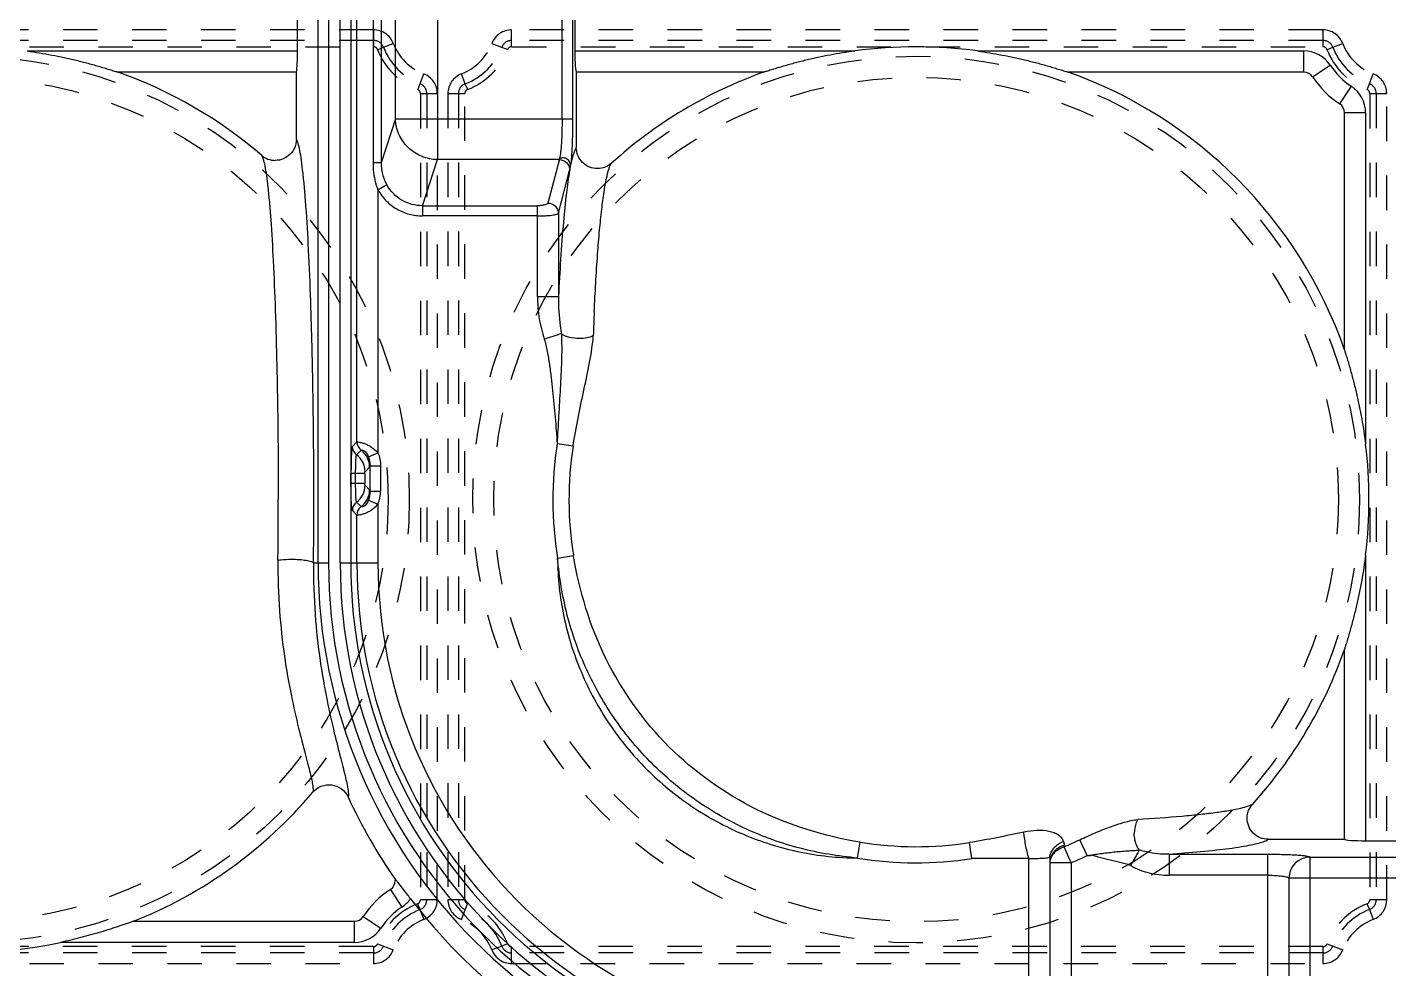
# Model space of a CAD drawing. Header units: millimetres. Extents: x -840 to 1682, y -9216 to -2117.
# Drawn here: x 15.1 to 79.6, y -2555.6 to -2511 of the extents above; entities that cross this region are included whole.
import ezdxf

# ---------------------------------------------------------------- set-up
doc = ezdxf.new("R2010")
doc.units = ezdxf.units.MM
doc.header["$LTSCALE"] = 16.335
doc.linetypes.add('HIDDEN', pattern=[0.2, 0.1, -0.1])
doc.layers.get('0').update_dxf_attribs({"linetype": 'CONTINUOUS'})
doc.layers.add('DEFAULT_2', color=8, linetype='HIDDEN')

msp = doc.modelspace()

# ---------------------------------------------------------------- linework, layer by layer
at = {"color": 7, "linetype": 'Continuous'}
for p, q in [((28.861, -2536.331), (28.861, -2485.331)), ((29.36, -2485.331), (29.36, -2536.331)), ((29.911, -2536.331), (29.911, -2485.331)), ((30.41, -2485.331), (30.41, -2536.331)), ((30.703, -2530.597), (30.703, -2491.065)), ((31.466, -2504.287), (31.466, -2517.376)), ((31.847, -2504.287), (31.847, -2517.376)), ((34.518, -2504.434), (34.518, -2517.229)), ((32.526, -2515.297), (32.526, -2506.366)), ((40.419, -2515.297), (40.419, -2506.366)), ((40.918, -2506.366), (40.918, -2515.297)), ((27.89, -2512.081), (27.89, -2509.581)), ((41.025, -2509.581), (41.025, -2512.081)), ((15.091, -2512.081), (27.89, -2512.081)), ((41.025, -2512.081), (54.281, -2512.081)), ((60.091, -2512.081), (75.548, -2512.081)), ((75.548, -2513.081), (75.548, -2512.081)), ((75.966, -2513.306), (76.801, -2512.756)), ((27.837, -2513.081), (19.393, -2513.081)), ((27.837, -2516.266), (27.837, -2513.081)), ((41.095, -2513.081), (41.095, -2516.655)), ((49.979, -2513.081), (41.095, -2513.081)), ((75.548, -2513.081), (64.393, -2513.081)), ((77.249, -2514.59), (77.799, -2513.754)), ((32.526, -2515.297), (31.847, -2517.376)), ((32.526, -2515.297), (40.918, -2515.297)), ((77.474, -2526.233), (77.474, -2515.007)), ((78.474, -2515.007), (77.474, -2515.007)), ((78.474, -2515.007), (78.474, -2530.72)), ((33.806, -2519.412), (34.518, -2517.229)), ((40.289, -2517.229), (34.518, -2517.229)), ((40.28, -2517.265), (39.752, -2519.287)), ((31.847, -2517.376), (31.466, -2517.376)), ((40.251, -2519.77), (40.778, -2517.748)), ((32.124, -2518.426), (31.701, -2518.672)), ((31.701, -2518.672), (31.701, -2531.117)), ((33.806, -2519.412), (33.806, -2519.894)), ((33.806, -2519.412), (39.253, -2519.412)), ((39.253, -2523.714), (39.253, -2519.412)), ((40.251, -2519.77), (40.251, -2523.714)), ((39.253, -2519.894), (33.806, -2519.894)), ((39.253, -2523.714), (40.251, -2523.714)), ((30.703, -2530.597), (30.487, -2530.813)), ((40.941, -2530.803), (40.186, -2530.686)), ((30.687, -2531.213), (30.902, -2530.997)), ((31.246, -2531.308), (31.701, -2531.117)), ((30.423, -2532.568), (30.423, -2532.095)), ((31.084, -2532.095), (30.423, -2532.095)), ((30.643, -2532.568), (30.643, -2532.095)), ((31.084, -2532.095), (31.084, -2532.568)), ((31.088, -2532.011), (31.303, -2531.796)), ((31.327, -2532.926), (31.327, -2531.736)), ((31.327, -2531.736), (31.827, -2531.736)), ((31.827, -2531.736), (31.827, -2532.926)), ((31.084, -2532.568), (30.423, -2532.568)), ((31.303, -2532.867), (31.088, -2532.652)), ((31.247, -2533.355), (31.701, -2533.546)), ((31.327, -2532.926), (31.827, -2532.926)), ((30.487, -2533.849), (30.703, -2534.065)), ((30.902, -2533.665), (30.687, -2533.45)), ((30.703, -2536.331), (30.703, -2534.065)), ((31.701, -2533.546), (31.701, -2536.331)), ((40.206, -2536.101), (40.96, -2535.978)), ((78.474, -2535.942), (78.474, -2549.492)), ((28.65, -2536.331), (29.36, -2536.331)), ((29.911, -2536.331), (31.701, -2536.331)), ((77.474, -2549.422), (77.474, -2540.43)), ((65.294, -2550.191), (64.933, -2549.442)), ((73.863, -2549.422), (77.474, -2549.422)), ((78.474, -2549.492), (80.974, -2549.492)), ((54.416, -2550.312), (54.539, -2549.557)), ((59.832, -2550.331), (59.714, -2549.576)), ((64.204, -2549.773), (64.199, -2549.702)), ((64.531, -2550.537), (64.204, -2549.773)), ((69.164, -2550.126), (69.164, -2551.124)), ((69.164, -2550.126), (73.841, -2550.126)), ((73.841, -2559.668), (73.841, -2550.126)), ((62.528, -2550.331), (59.832, -2550.331)), ((62.528, -2560.015), (62.528, -2550.331)), ((63.527, -2550.463), (63.527, -2559.67)), ((63.527, -2550.463), (63.532, -2550.537)), ((64.531, -2550.537), (63.532, -2550.537)), ((64.531, -2550.537), (64.531, -2559.668)), ((75.838, -2550.259), (75.844, -2550.266)), ((75.844, -2560.015), (75.844, -2550.266)), ((75.844, -2550.266), (92.569, -2550.266)), ((32.512, -2551.305), (32.512, -2551.379)), ((73.841, -2551.124), (69.164, -2551.124)), ((74.84, -2551.257), (74.845, -2551.264)), ((74.84, -2551.257), (74.84, -2559.668)), ((92.569, -2551.264), (74.845, -2551.264)), ((32.287, -2551.796), (32.837, -2552.632)), ((20.127, -2553.305), (30.586, -2553.305)), ((30.586, -2554.305), (30.586, -2553.305)), ((31.004, -2553.08), (31.839, -2553.63)), ((30.586, -2554.305), (16.671, -2554.305))]:
    msp.add_line(p, q, dxfattribs=at)
for centre, radius, start, end in [((57.186, -2533.331), 21.448, 82.21628, 97.78372), ((75.548, -2513.581), 1.5, 33.36701, 90), ((79.724, -2510.831), 3.5, 213.36701, 236.63299), ((12.186, -2533.331), 21.494, 49.35698, 70.40988), ((57.186, -2533.331), 21.494, 109.59012, 132.13302), ((57.186, -2533.331), 21.494, 19.28489, 70.40988), ((75.548, -2513.581), 0.5, 33.36701, 90), ((79.724, -2510.831), 4.5, 213.36701, 236.63299), ((76.974, -2515.007), 1.5, 0, 56.63299), ((76.974, -2515.007), 0.5, 0, 56.63299), ((26.839, -2516.262), 1.002, 229.28714, 269.79701), ((55.838, -2521.165), 15.443, 167.05769, 167.21587), ((49.095, -2523.884), 8.846, 178.89651, 181.23393), ((50.202, -2523.854), 9.953, 181.27431, 189.34665), ((186.614, -2531.158), 144.827, 177.33404, 177.78732), ((118.625, -2765.24), 252.214, 108.07299, 108.26492), ((30.987, -2530.812), 0.501, 180.17586, 233.17069), ((31.204, -2530.597), 0.501, 180.06274, 233.01736), ((57.186, -2533.331), 17.205, 171.15388, 189.26433), ((57.186, -2533.331), 16.44, 171.15388, 189.26432), ((57.186, -2533.331), 21.448, 353.00793, 6.99207), ((30.087, -2532.014), 1.002, 0.1765, 53.16248), ((30.302, -2531.799), 1.002, 0.18208, 53.15777), ((-293.581, -2533.34), 322.245, 359.46805, 0.10231), ((30.087, -2532.648), 1.002, 306.84208, 359.81778), ((-282.364, -2533.335), 309.342, 359.46969, 0.00065), ((30.302, -2532.864), 1.002, 306.84239, 359.81813), ((31.202, -2534.065), 0.5, 126.87029, 180.04949), ((54.686, -2535.831), 81.156, 180, 270), ((54.686, -2535.831), 80.657, 180, 270), ((54.686, -2535.831), 80.158, 180, 270), ((54.686, -2535.831), 79.659, 180, 270), ((54.686, -2535.831), 79.603, 180, 270), ((54.686, -2535.831), 79.104, 180, 270), ((54.686, -2535.831), 71.5, 180, 270), ((54.686, -2535.831), 70, 180, 270), ((54.686, -2535.831), 66, 180, 270), ((54.186, -2536.331), 25.325, 180, 270), ((54.186, -2536.331), 24.826, 180, 270), ((54.387, -2536.331), 24.476, 180, 269.51799), ((54.387, -2536.331), 23.976, 180, 269.51577), ((54.387, -2536.331), 23.684, 180, 269.51577), ((54.387, -2536.331), 22.685, 180, 269.51278), ((57.186, -2533.331), 21.494, 317.86698, 340.71511), ((12.186, -2533.331), 21.494, 291.68315, 319.83734), ((54.186, -2536.331), 26.349, 204.88058, 214.65615), ((57.186, -2533.331), 17.877, 293.11646, 295.68206), ((57.186, -2533.331), 16.44, 260.73533, 278.84612), ((57.186, -2533.331), 18.708, 293.11646, 295.68206), ((63.767, -2474.363), 75.955, 274.07483, 274.63399), ((57.186, -2533.331), 17.205, 260.73566, 278.84611), ((75.847, -2551.269), 1.002, 90.21471, 179.7199), ((32.012, -2551.379), 0.5, 303.36701, 0), ((34.762, -2555.555), 4.5, 123.36701, 146.63299), ((34.762, -2555.555), 3.5, 123.36701, 146.63299), ((32.012, -2551.379), 1.5, 303.36701, 325.20339), ((54.186, -2536.331), 26.296, 217.2132, 232.14975), ((30.586, -2552.805), 0.5, 270, 326.63299), ((30.586, -2552.805), 1.5, 270, 326.63299), ((12.186, -2533.331), 21.448, 257.92769, 282.07231)]:
    msp.add_arc(centre, radius, start, end, dxfattribs=at)
for centre, major_axis, ratio, start_param, end_param in [((27.837, -2512.081), (0, 1), 0.052408, -3.141593, -1.570796), ((41.095, -2512.081), (0, 1), 0.069927, -4.712389, -3.141593), ((78.474, -2549.422), (1, 0), 0.069927, 3.141593, 4.712389)]:
    msp.add_ellipse(centre, major_axis=major_axis, ratio=ratio, start_param=start_param, end_param=end_param, dxfattribs=at)
for points, knots in [([(15.091, -2512.081), (15.481, -2512.135), (16.064, -2512.23), (16.835, -2512.388), (17.408, -2512.52), (17.88, -2512.64), (18.253, -2512.742), (18.526, -2512.821), (18.791, -2512.899), (19.003, -2512.964), (19.162, -2513.013), (19.263, -2513.044), (19.334, -2513.067), (19.375, -2513.077), (19.388, -2513.081), (19.393, -2513.081)], [0, 0, 0, 0, 0.267252, 0.40073, 0.533832, 0.666016, 0.731402, 0.795907, 0.858868, 0.918789, 0.946517, 0.971347, 0.990766, 0.997019, 1, 1, 1, 1]), ([(54.281, -2512.081), (53.891, -2512.135), (53.308, -2512.23), (52.536, -2512.388), (51.964, -2512.52), (51.491, -2512.64), (51.119, -2512.742), (50.845, -2512.821), (50.581, -2512.899), (50.368, -2512.964), (50.21, -2513.013), (50.108, -2513.044), (50.037, -2513.067), (49.997, -2513.077), (49.983, -2513.081), (49.979, -2513.081)], [0, 0, 0, 0, 0.267252, 0.40073, 0.533832, 0.666016, 0.731402, 0.795907, 0.858868, 0.918789, 0.946517, 0.971347, 0.990766, 0.997019, 1, 1, 1, 1]), ([(60.091, -2512.081), (60.481, -2512.135), (61.064, -2512.23), (61.835, -2512.388), (62.408, -2512.52), (62.88, -2512.64), (63.253, -2512.742), (63.526, -2512.821), (63.791, -2512.899), (64.003, -2512.964), (64.162, -2513.013), (64.263, -2513.044), (64.334, -2513.067), (64.375, -2513.077), (64.388, -2513.081), (64.393, -2513.081)], [0, 0, 0, 0, 0.267252, 0.40073, 0.533832, 0.666016, 0.731402, 0.795907, 0.858868, 0.918789, 0.946517, 0.971347, 0.990766, 0.997019, 1, 1, 1, 1]), ([(34.518, -2517.229), (34.262, -2517.223), (33.748, -2517.114), (33.094, -2516.685), (32.646, -2516.051), (32.532, -2515.546), (32.526, -2515.297)], [0, 0, 0, 0, 0.252751, 0.504924, 0.754238, 1, 1, 1, 1]), ([(40.419, -2515.297), (40.419, -2515.496), (40.414, -2515.878), (40.393, -2516.406), (40.359, -2516.831), (40.328, -2517.076), (40.305, -2517.172)], [0, 0, 0, 0, 0.3187, 0.608147, 0.842128, 1, 1, 1, 1]), ([(40.918, -2515.297), (40.918, -2515.723), (40.908, -2516.325), (40.869, -2517.057), (40.843, -2517.363), (40.826, -2517.495)], [0, 0, 0, 0, 0.581184, 0.819571, 1, 1, 1, 1]), ([(27.837, -2516.266), (27.837, -2516.396), (27.785, -2516.659), (27.563, -2516.992), (27.229, -2517.214), (26.966, -2517.265), (26.836, -2517.264)], [0, 0, 0, 0, 0.250021, 0.500041, 0.750019, 1, 1, 1, 1]), ([(28.664, -2532.764), (28.662, -2531.732), (28.649, -2529.708), (28.601, -2526.766), (28.526, -2524.042), (28.428, -2521.627), (28.325, -2519.845), (28.23, -2518.634), (28.159, -2517.904), (28.086, -2517.301), (28.011, -2516.832), (27.943, -2516.526), (27.884, -2516.353), (27.854, -2516.29), (27.837, -2516.266)], [0, 0, 0, 0, 0.187092, 0.366885, 0.533344, 0.68102, 0.80502, 0.856843, 0.901296, 0.938036, 0.966799, 0.98742, 0.994691, 1, 1, 1, 1]), ([(41.095, -2516.655), (41.067, -2516.693), (41.016, -2516.794), (40.917, -2517.072), (40.862, -2517.315), (40.826, -2517.495)], [0, 0, 0, 0, 0.160254, 0.379444, 1, 1, 1, 1]), ([(42.097, -2517.653), (41.967, -2517.653), (41.704, -2517.603), (41.369, -2517.381), (41.147, -2517.048), (41.095, -2516.785), (41.095, -2516.655)], [0, 0, 0, 0, 0.249984, 0.499946, 0.749956, 1, 1, 1, 1]), ([(26.186, -2517.022), (26.223, -2517.076), (26.28, -2517.244), (26.353, -2517.559), (26.424, -2518.007), (26.494, -2518.581), (26.562, -2519.279), (26.653, -2520.436), (26.752, -2522.14), (26.846, -2524.449), (26.917, -2527.054), (26.963, -2529.867), (26.975, -2531.802), (26.977, -2532.789)], [0, 0, 0, 0, 0.012429, 0.032946, 0.061625, 0.098308, 0.142721, 0.194539, 0.318587, 0.466356, 0.632944, 0.812816, 1, 1, 1, 1]), ([(40.28, -2517.265), (40.281, -2517.262), (40.286, -2517.255), (40.282, -2517.241), (40.288, -2517.233), (40.289, -2517.229)], [0, 0, 0, 0, 0.259224, 0.619074, 1, 1, 1, 1]), ([(40.305, -2517.172), (40.304, -2517.177), (40.299, -2517.196), (40.294, -2517.215), (40.289, -2517.229)], [0, 0, 0, 0, 0.274969, 1, 1, 1, 1]), ([(40.289, -2517.229), (40.415, -2517.231), (40.67, -2517.331), (40.784, -2517.584), (40.788, -2517.707)], [0, 0, 0, 0, 0.505485, 1, 1, 1, 1]), ([(40.826, -2517.493), (40.823, -2517.438), (40.782, -2517.323), (40.656, -2517.189), (40.477, -2517.135), (40.359, -2517.155), (40.305, -2517.172)], [0, 0, 0, 0, 0.236764, 0.500059, 0.758497, 1, 1, 1, 1]), ([(31.466, -2517.376), (31.466, -2517.488), (31.486, -2517.928), (31.583, -2518.366), (31.701, -2518.672)], [0, 0, 0, 0, 0.254138, 1, 1, 1, 1]), ([(31.847, -2517.376), (31.846, -2517.559), (31.892, -2517.926), (32.034, -2518.267), (32.124, -2518.426)], [0, 0, 0, 0, 0.499862, 1, 1, 1, 1]), ([(40.778, -2517.748), (40.716, -2518.1), (40.606, -2518.908), (40.407, -2520.895), (40.309, -2522.533), (40.251, -2523.714)], [0, 0, 0, 0, 0.178696, 0.408207, 1, 1, 1, 1]), ([(40.788, -2517.707), (40.791, -2517.692), (40.806, -2517.623), (40.818, -2517.553), (40.826, -2517.498)], [0, 0, 0, 0, 0.216193, 1, 1, 1, 1]), ([(41.943, -2524.422), (41.986, -2523.519), (42.058, -2522.233), (42.189, -2520.619), (42.289, -2519.632), (42.395, -2518.813), (42.506, -2518.171), (42.607, -2517.75), (42.696, -2517.511), (42.742, -2517.425), (42.766, -2517.391)], [0, 0, 0, 0, 0.381573, 0.543618, 0.683779, 0.800473, 0.892477, 0.958914, 0.982547, 1, 1, 1, 1]), ([(42.766, -2517.391), (42.676, -2517.473), (42.464, -2517.605), (42.219, -2517.652), (42.097, -2517.653)], [0, 0, 0, 0, 0.499959, 1, 1, 1, 1]), ([(33.806, -2519.411), (33.47, -2519.413), (32.782, -2519.231), (32.291, -2518.72), (32.124, -2518.426)], [0, 0, 0, 0, 0.499183, 1, 1, 1, 1]), ([(31.701, -2518.672), (31.81, -2518.854), (32.068, -2519.195), (32.575, -2519.591), (33.169, -2519.837), (33.594, -2519.893), (33.806, -2519.894)], [0, 0, 0, 0, 0.249957, 0.499976, 0.750109, 1, 1, 1, 1]), ([(39.752, -2519.287), (39.746, -2519.308), (39.69, -2519.349), (39.584, -2519.381), (39.43, -2519.406), (39.315, -2519.412), (39.253, -2519.412)], [0, 0, 0, 0, 0.126678, 0.347002, 0.649997, 1, 1, 1, 1]), ([(39.253, -2519.894), (39.376, -2519.894), (39.604, -2519.889), (39.874, -2519.868), (40.052, -2519.842), (40.148, -2519.822), (40.211, -2519.801), (40.245, -2519.781), (40.251, -2519.77)], [0, 0, 0, 0, 0.362106, 0.67404, 0.797636, 0.894339, 0.961535, 1, 1, 1, 1]), ([(39.752, -2519.287), (39.878, -2519.289), (40.136, -2519.391), (40.249, -2519.647), (40.251, -2519.77)], [0, 0, 0, 0, 0.505571, 1, 1, 1, 1]), ([(39.253, -2523.714), (39.253, -2524.226), (39.338, -2524.913), (39.526, -2525.57), (39.578, -2525.733)], [0, 0, 0, 0, 0.749603, 1, 1, 1, 1]), ([(40.38, -2525.47), (40.393, -2525.574), (40.399, -2525.786), (40.402, -2526.106), (40.401, -2526.429), (40.389, -2526.863), (40.367, -2527.407), (40.32, -2528.28), (40.254, -2529.373), (40.206, -2530.248), (40.186, -2530.686)], [0, 0, 0, 0, 0.060293, 0.121678, 0.183733, 0.246036, 0.371153, 0.496668, 0.748222, 1, 1, 1, 1]), ([(40.381, -2525.47), (40.495, -2525.548), (40.782, -2525.656), (41.082, -2525.69), (41.244, -2525.69)], [0, 0, 0, 0, 0.459661, 1, 1, 1, 1]), ([(40.941, -2530.803), (41.011, -2530.358), (41.173, -2529.472), (41.405, -2528.373), (41.592, -2527.497), (41.723, -2526.846), (41.835, -2526.204), (41.887, -2525.777), (41.895, -2525.566)], [0, 0, 0, 0, 0.253644, 0.50712, 0.633249, 0.758166, 0.881082, 1, 1, 1, 1]), ([(41.244, -2525.69), (41.362, -2525.69), (41.585, -2525.672), (41.8, -2525.61), (41.895, -2525.566)], [0, 0, 0, 0, 0.531705, 1, 1, 1, 1]), ([(39.577, -2525.733), (39.608, -2525.826), (39.657, -2526.019), (39.74, -2526.415), (39.82, -2526.925), (39.902, -2527.544), (39.997, -2528.377), (40.095, -2529.425), (40.158, -2530.265), (40.186, -2530.686)], [0, 0, 0, 0, 0.05872, 0.11923, 0.243152, 0.36835, 0.494231, 0.746782, 1, 1, 1, 1]), ([(77.474, -2526.233), (77.474, -2526.237), (77.479, -2526.251), (77.49, -2526.295), (77.513, -2526.371), (77.546, -2526.478), (77.596, -2526.645), (77.663, -2526.867), (77.743, -2527.144), (77.822, -2527.43), (77.925, -2527.818), (78.047, -2528.31), (78.178, -2528.906), (78.332, -2529.708), (78.424, -2530.315), (78.474, -2530.72)], [0, 0, 0, 0, 0.003083, 0.009558, 0.029485, 0.054714, 0.082718, 0.142945, 0.206018, 0.270524, 0.335844, 0.467771, 0.600522, 0.733601, 1, 1, 1, 1]), ([(30.487, -2530.813), (30.484, -2530.816), (30.479, -2530.829), (30.469, -2530.867), (30.46, -2530.943), (30.449, -2531.064), (30.44, -2531.222), (30.433, -2531.411), (30.425, -2531.705), (30.423, -2531.936), (30.423, -2532.095)], [0, 0, 0, 0, 0.010597, 0.029515, 0.092622, 0.1881, 0.312451, 0.461436, 0.629881, 1, 1, 1, 1]), ([(30.703, -2530.597), (30.706, -2530.596), (30.717, -2530.596), (30.738, -2530.597), (30.77, -2530.601), (30.832, -2530.611), (30.932, -2530.634), (31.072, -2530.678), (31.233, -2530.746), (31.46, -2530.875), (31.613, -2531.012), (31.701, -2531.117)], [0, 0, 0, 0, 0.009515, 0.028187, 0.056047, 0.092934, 0.192084, 0.321279, 0.474664, 0.643623, 1, 1, 1, 1]), ([(30.643, -2532.095), (30.643, -2531.986), (30.645, -2531.827), (30.65, -2531.624), (30.655, -2531.493), (30.662, -2531.385), (30.668, -2531.301), (30.677, -2531.248), (30.681, -2531.219), (30.687, -2531.213)], [0, 0, 0, 0, 0.370096, 0.538597, 0.687654, 0.81201, 0.907489, 0.970631, 1, 1, 1, 1]), ([(30.902, -2530.997), (30.904, -2530.994), (30.916, -2530.99), (30.952, -2530.989), (31.01, -2530.998), (31.087, -2531.036), (31.15, -2531.111), (31.204, -2531.205), (31.234, -2531.273), (31.247, -2531.307)], [0, 0, 0, 0, 0.022219, 0.06428, 0.219663, 0.357934, 0.561613, 0.781975, 1, 1, 1, 1]), ([(31.084, -2532.095), (31.084, -2532.085), (31.085, -2532.066), (31.085, -2532.04), (31.087, -2532.023), (31.086, -2532.013), (31.088, -2532.011)], [0, 0, 0, 0, 0.360376, 0.673794, 0.900129, 1, 1, 1, 1]), ([(31.327, -2531.736), (31.326, -2531.744), (31.32, -2531.764), (31.313, -2531.786), (31.303, -2531.796)], [0, 0, 0, 0, 0.355623, 1, 1, 1, 1]), ([(30.487, -2533.849), (30.478, -2533.84), (30.472, -2533.798), (30.459, -2533.721), (30.45, -2533.599), (30.44, -2533.441), (30.433, -2533.252), (30.425, -2532.957), (30.423, -2532.726), (30.423, -2532.568)], [0, 0, 0, 0, 0.029625, 0.092355, 0.187757, 0.312245, 0.461334, 0.629814, 1, 1, 1, 1]), ([(30.687, -2533.45), (30.681, -2533.444), (30.677, -2533.414), (30.668, -2533.362), (30.662, -2533.277), (30.655, -2533.169), (30.65, -2533.039), (30.645, -2532.836), (30.643, -2532.677), (30.643, -2532.568)], [0, 0, 0, 0, 0.029475, 0.092708, 0.188156, 0.312443, 0.461481, 0.629977, 1, 1, 1, 1]), ([(31.088, -2532.652), (31.086, -2532.65), (31.087, -2532.639), (31.085, -2532.622), (31.085, -2532.597), (31.084, -2532.578), (31.084, -2532.568)], [0, 0, 0, 0, 0.099878, 0.326216, 0.639633, 1, 1, 1, 1]), ([(31.247, -2533.355), (31.234, -2533.39), (31.204, -2533.458), (31.15, -2533.552), (31.086, -2533.626), (31.01, -2533.664), (30.952, -2533.673), (30.916, -2533.672), (30.904, -2533.668), (30.902, -2533.665)], [0, 0, 0, 0, 0.217756, 0.438627, 0.643342, 0.780144, 0.935649, 0.977834, 1, 1, 1, 1]), ([(31.303, -2532.867), (31.306, -2532.869), (31.318, -2532.887), (31.323, -2532.909), (31.327, -2532.926)], [0, 0, 0, 0, 0.156238, 1, 1, 1, 1]), ([(30.703, -2534.065), (30.713, -2534.069), (30.75, -2534.063), (30.822, -2534.055), (30.932, -2534.027), (31.073, -2533.985), (31.233, -2533.918), (31.46, -2533.788), (31.608, -2533.647), (31.701, -2533.546)], [0, 0, 0, 0, 0.028193, 0.092995, 0.192183, 0.321521, 0.474501, 0.643509, 1, 1, 1, 1]), ([(54.539, -2549.557), (52.847, -2549.28), (49.522, -2548.265), (45.281, -2545.236), (42.252, -2540.996), (41.237, -2537.67), (40.96, -2535.978)], [0, 0, 0, 0, 0.250932, 0.5, 0.749067, 1, 1, 1, 1]), ([(78.474, -2535.942), (78.424, -2536.348), (78.332, -2536.955), (78.178, -2537.757), (78.047, -2538.353), (77.925, -2538.845), (77.822, -2539.233), (77.743, -2539.518), (77.663, -2539.795), (77.596, -2540.018), (77.546, -2540.184), (77.513, -2540.292), (77.49, -2540.368), (77.479, -2540.411), (77.474, -2540.425), (77.474, -2540.43)], [0, 0, 0, 0, 0.266399, 0.399478, 0.532229, 0.664156, 0.729476, 0.793982, 0.857055, 0.917282, 0.945286, 0.970515, 0.990442, 0.996917, 1, 1, 1, 1]), ([(26.964, -2536.198), (26.957, -2536.998), (27.005, -2538.525), (27.239, -2540.671), (27.564, -2542.526), (27.911, -2544.061), (28.19, -2545.138), (28.376, -2545.842), (28.482, -2546.255), (28.561, -2546.593), (28.611, -2546.858), (28.632, -2547.05), (28.627, -2547.157), (28.612, -2547.194)], [0, 0, 0, 0, 0.215018, 0.410254, 0.579759, 0.721009, 0.833327, 0.878656, 0.916824, 0.947896, 0.971965, 0.989194, 1, 1, 1, 1]), ([(26.964, -2536.198), (27.01, -2536.191), (27.221, -2536.164), (27.434, -2536.156), (27.6, -2536.156)], [0, 0, 0, 0, 0.217495, 1, 1, 1, 1]), ([(27.6, -2536.156), (27.725, -2536.156), (27.959, -2536.163), (28.275, -2536.196), (28.493, -2536.238), (28.61, -2536.286), (28.645, -2536.316), (28.65, -2536.331)], [0, 0, 0, 0, 0.347466, 0.6461, 0.882222, 0.956233, 1, 1, 1, 1]), ([(28.65, -2536.331), (28.642, -2537.146), (28.691, -2538.699), (28.928, -2540.874), (29.255, -2542.744), (29.601, -2544.284), (29.876, -2545.361), (30.058, -2546.064), (30.161, -2546.476), (30.238, -2546.813), (30.286, -2547.078), (30.305, -2547.271), (30.298, -2547.379), (30.283, -2547.417)], [0, 0, 0, 0, 0.217481, 0.413823, 0.58321, 0.723605, 0.834818, 0.879626, 0.917346, 0.948074, 0.971927, 0.989093, 1, 1, 1, 1]), ([(54.416, -2550.311), (53.503, -2550.225), (51.688, -2549.932), (49.098, -2549.003), (46.721, -2547.645), (44.622, -2545.896), (42.872, -2543.797), (41.514, -2541.419), (40.586, -2538.829), (40.291, -2537.015), (40.206, -2536.101)], [0, 0, 0, 0, 0.125986, 0.25107, 0.375694, 0.49998, 0.624274, 0.748913, 0.87401, 1, 1, 1, 1]), ([(40.206, -2536.101), (40.215, -2536.564), (40.263, -2537.491), (40.477, -2538.867), (40.831, -2540.214), (41.471, -2541.955), (42.581, -2544.003), (44.358, -2546.159), (46.514, -2547.936), (48.562, -2549.047), (50.303, -2549.687), (51.65, -2550.04), (53.026, -2550.255), (53.953, -2550.301), (54.416, -2550.312)], [0, 0, 0, 0, 0.062535, 0.125068, 0.187605, 0.250141, 0.375069, 0.5, 0.62493, 0.749858, 0.812395, 0.874934, 0.937466, 1, 1, 1, 1]), ([(28.612, -2547.194), (28.719, -2547.068), (29.001, -2546.865), (29.514, -2546.805), (29.994, -2546.997), (30.213, -2547.267), (30.283, -2547.417)], [0, 0, 0, 0, 0.250047, 0.500021, 0.749906, 1, 1, 1, 1]), ([(73.126, -2547.751), (73.061, -2547.798), (72.87, -2547.877), (72.511, -2547.975), (72.014, -2548.071), (71.384, -2548.166), (70.626, -2548.256), (69.38, -2548.376), (68.386, -2548.446), (67.687, -2548.489)], [0, 0, 0, 0, 0.043448, 0.110973, 0.202912, 0.318739, 0.457621, 0.618447, 1, 1, 1, 1]), ([(72.865, -2548.42), (72.866, -2548.298), (72.912, -2548.053), (73.044, -2547.841), (73.126, -2547.751)], [0, 0, 0, 0, 0.500134, 1, 1, 1, 1]), ([(64.933, -2549.442), (65.169, -2549.336), (65.634, -2549.121), (66.336, -2548.84), (66.916, -2548.645), (67.365, -2548.53), (67.582, -2548.494), (67.687, -2548.489)], [0, 0, 0, 0, 0.26507, 0.52537, 0.774867, 0.892659, 1, 1, 1, 1]), ([(67.687, -2548.489), (67.659, -2548.534), (67.558, -2548.736), (67.519, -2548.968), (67.519, -2549.141)], [0, 0, 0, 0, 0.232004, 1, 1, 1, 1]), ([(73.863, -2549.422), (73.732, -2549.422), (73.469, -2549.37), (73.136, -2549.148), (72.914, -2548.814), (72.864, -2548.55), (72.865, -2548.42)], [0, 0, 0, 0, 0.250053, 0.500063, 0.750028, 1, 1, 1, 1]), ([(64.168, -2549.521), (64.151, -2549.461), (64.086, -2549.343), (63.925, -2549.208), (63.718, -2549.109), (63.378, -2549.018), (62.892, -2548.989), (62.494, -2549.037), (62.291, -2549.08)], [0, 0, 0, 0, 0.090713, 0.189201, 0.299676, 0.422394, 0.697583, 1, 1, 1, 1]), ([(62.528, -2550.331), (62.465, -2550.116), (62.389, -2549.787), (62.319, -2549.368), (62.296, -2549.168), (62.291, -2549.08)], [0, 0, 0, 0, 0.528462, 0.792575, 1, 1, 1, 1]), ([(63.51, -2550.275), (63.53, -2550.113), (63.653, -2549.867), (63.917, -2549.641), (64.082, -2549.554), (64.168, -2549.521)], [0, 0, 0, 0, 0.470334, 0.734662, 1, 1, 1, 1]), ([(67.757, -2549.928), (67.718, -2549.877), (67.576, -2549.638), (67.519, -2549.353), (67.519, -2549.141)], [0, 0, 0, 0, 0.232604, 1, 1, 1, 1]), ([(69.904, -2550.07), (70.409, -2550.029), (71.309, -2549.946), (72.361, -2549.812), (73.027, -2549.693), (73.393, -2549.61), (73.663, -2549.526), (73.81, -2549.46), (73.863, -2549.422)], [0, 0, 0, 0, 0.377401, 0.673379, 0.788693, 0.88156, 0.951836, 1, 1, 1, 1]), ([(64.199, -2549.702), (64.108, -2549.73), (63.933, -2549.81), (63.652, -2550.034), (63.533, -2550.296), (63.527, -2550.463)], [0, 0, 0, 0, 0.267201, 0.531643, 1, 1, 1, 1]), ([(63.532, -2550.537), (63.535, -2550.455), (63.575, -2550.285), (63.719, -2550.059), (63.936, -2549.88), (64.111, -2549.8), (64.204, -2549.773)], [0, 0, 0, 0, 0.229832, 0.472495, 0.730003, 1, 1, 1, 1]), ([(65.294, -2550.191), (65.504, -2550.16), (65.923, -2550.096), (66.448, -2550.033), (66.866, -2549.992), (67.126, -2549.971), (67.331, -2549.959), (67.481, -2549.954), (67.622, -2549.941), (67.714, -2549.937), (67.757, -2549.928)], [0, 0, 0, 0, 0.257272, 0.513253, 0.640248, 0.765973, 0.828137, 0.889209, 0.947591, 1, 1, 1, 1]), ([(67.34, -2550.663), (67.32, -2550.654), (67.278, -2550.641), (67.194, -2550.614), (67.046, -2550.569), (66.832, -2550.514), (66.575, -2550.453), (66.36, -2550.403), (66.188, -2550.362), (66.06, -2550.33), (65.932, -2550.297), (65.825, -2550.269), (65.74, -2550.244), (65.677, -2550.227), (65.612, -2550.21), (65.562, -2550.185), (65.519, -2550.175), (65.475, -2550.181), (65.425, -2550.206), (65.357, -2550.218), (65.313, -2550.203), (65.294, -2550.191)], [0, 0, 0, 0, 0.031208, 0.062434, 0.124884, 0.249784, 0.374688, 0.499593, 0.562045, 0.624498, 0.686953, 0.749396, 0.780675, 0.81177, 0.843023, 0.875087, 0.890228, 0.905113, 0.936797, 0.968486, 1, 1, 1, 1]), ([(67.757, -2549.928), (67.733, -2549.976), (67.673, -2550.081), (67.575, -2550.254), (67.462, -2550.452), (67.381, -2550.591), (67.34, -2550.663)], [0, 0, 0, 0, 0.189106, 0.429304, 0.705531, 1, 1, 1, 1]), ([(69.164, -2550.126), (68.809, -2550.135), (68.329, -2550.091), (67.87, -2549.965), (67.757, -2549.928)], [0, 0, 0, 0, 0.748894, 1, 1, 1, 1]), ([(73.841, -2550.126), (74.088, -2550.126), (74.448, -2550.131), (74.907, -2550.147), (75.202, -2550.163), (75.448, -2550.182), (75.636, -2550.203), (75.755, -2550.223), (75.814, -2550.243), (75.834, -2550.253), (75.838, -2550.259)], [0, 0, 0, 0, 0.369188, 0.537216, 0.685936, 0.810174, 0.90574, 0.969209, 0.988554, 1, 1, 1, 1]), ([(62.528, -2550.331), (62.649, -2550.331), (62.875, -2550.328), (63.17, -2550.317), (63.376, -2550.299), (63.479, -2550.286), (63.51, -2550.275)], [0, 0, 0, 0, 0.36952, 0.688458, 0.897485, 1, 1, 1, 1]), ([(67.34, -2550.663), (67.615, -2550.82), (68.214, -2551.051), (68.848, -2551.12), (69.164, -2551.124)], [0, 0, 0, 0, 0.499881, 1, 1, 1, 1]), ([(32.529, -2551.321), (32.528, -2551.319), (32.523, -2551.314), (32.517, -2551.309), (32.513, -2551.306)], [0, 0, 0, 0, 0.324733, 1, 1, 1, 1]), ([(32.646, -2551.46), (32.635, -2551.446), (32.597, -2551.399), (32.559, -2551.351), (32.529, -2551.321)], [0, 0, 0, 0, 0.30075, 1, 1, 1, 1]), ([(33.244, -2552.235), (33.187, -2552.16), (32.99, -2551.901), (32.792, -2551.642), (32.646, -2551.46)], [0, 0, 0, 0, 0.2861, 1, 1, 1, 1]), ([(73.841, -2551.124), (73.965, -2551.124), (74.195, -2551.13), (74.466, -2551.152), (74.644, -2551.179), (74.74, -2551.201), (74.802, -2551.223), (74.835, -2551.244), (74.84, -2551.257)], [0, 0, 0, 0, 0.363963, 0.677166, 0.800111, 0.895773, 0.962222, 1, 1, 1, 1]), ([(20.127, -2553.305), (20.118, -2553.305), (20.091, -2553.317), (20.037, -2553.332), (19.964, -2553.359), (19.843, -2553.4), (19.678, -2553.458), (19.469, -2553.529), (19.25, -2553.602), (18.949, -2553.7), (18.565, -2553.819), (18.099, -2553.954), (17.469, -2554.123), (16.991, -2554.236), (16.671, -2554.305)], [0, 0, 0, 0, 0.007625, 0.024283, 0.046712, 0.072662, 0.13049, 0.192581, 0.256943, 0.322646, 0.456299, 0.591511, 0.727438, 1, 1, 1, 1])]:
    msp.add_open_spline(points, degree=3, knots=knots, dxfattribs=at)
for points in [[(31.247, -2531.307), (31.299, -2531.443), (31.328, -2531.591), (31.327, -2531.736)], [(31.701, -2531.117), (31.782, -2531.311), (31.827, -2531.526), (31.827, -2531.736)], [(26.977, -2532.789), (26.977, -2532.97), (26.977, -2533.151), (26.977, -2533.331)], [(31.327, -2532.926), (31.328, -2533.072), (31.299, -2533.22), (31.247, -2533.355)], [(31.701, -2533.546), (31.783, -2533.352), (31.827, -2533.137), (31.827, -2532.926)], [(30.687, -2533.45), (30.568, -2533.539), (30.487, -2533.7), (30.487, -2533.849)], [(62.291, -2549.08), (61.435, -2549.262), (60.578, -2549.441), (59.714, -2549.576)], [(64.168, -2549.521), (64.184, -2549.58), (64.195, -2549.641), (64.199, -2549.702)], [(63.51, -2550.275), (63.519, -2550.337), (63.524, -2550.4), (63.527, -2550.464)]]:
    msp.add_open_spline(points, degree=3, dxfattribs=at)
at = {"layer": 'DEFAULT_2', "color": 8, "linetype": 'HIDDEN'}
for p, q in [((31.493, -2511.081), (-1.14, -2511.081)), ((31.493, -2511.081), (31.493, -2511.881)), ((38.031, -2511.881), (38.031, -2511.081)), ((76.455, -2511.081), (38.031, -2511.081)), ((76.455, -2511.081), (76.455, -2511.881)), ((31.493, -2511.581), (-1.141, -2511.581)), ((-1.141, -2511.881), (31.493, -2511.881)), ((31.683, -2512.02), (31.96, -2511.903)), ((31.96, -2511.903), (32.427, -2511.724)), ((37.097, -2511.724), (37.844, -2512.01)), ((76.455, -2511.581), (38.031, -2511.581)), ((38.043, -2511.881), (76.455, -2511.881)), ((76.645, -2512.02), (76.922, -2511.903)), ((76.922, -2511.903), (77.389, -2511.724)), ((33.583, -2513.914), (33.869, -2513.166)), ((35.833, -2513.633), (35.655, -2513.166)), ((78.545, -2513.914), (78.831, -2513.166)), ((35.95, -2513.91), (35.833, -2513.633)), ((33.712, -2514.1), (34.512, -2514.1)), ((33.712, -2514.112), (33.712, -2552.285)), ((34.012, -2514.1), (34.012, -2552.285)), ((35.012, -2514.1), (35.012, -2552.285)), ((35.012, -2514.1), (35.812, -2514.1)), ((35.512, -2514.1), (35.512, -2552.285)), ((35.812, -2552.274), (35.812, -2514.1)), ((78.674, -2514.1), (79.474, -2514.1)), ((78.674, -2514.112), (78.674, -2552.285)), ((78.974, -2514.1), (78.974, -2552.285)), ((79.474, -2552.285), (79.474, -2514.1)), ((34.512, -2552.285), (34.518, -2517.229)), ((33.574, -2552.476), (33.691, -2552.752)), ((33.691, -2552.752), (33.869, -2553.219)), ((34.512, -2552.285), (33.712, -2552.285)), ((35.812, -2552.285), (35.012, -2552.285)), ((35.655, -2553.219), (35.941, -2552.472)), ((78.536, -2552.476), (78.652, -2552.752)), ((78.652, -2552.752), (78.831, -2553.219)), ((79.474, -2552.285), (78.674, -2552.285)), ((31.481, -2554.505), (-1.141, -2554.505)), ((31.493, -2554.505), (31.493, -2555.305)), ((31.68, -2554.376), (32.427, -2554.662)), ((37.564, -2554.483), (37.097, -2554.662)), ((37.841, -2554.366), (37.564, -2554.483)), ((38.031, -2555.305), (38.031, -2554.505)), ((76.443, -2554.505), (38.031, -2554.505)), ((76.455, -2554.505), (76.455, -2555.305)), ((76.642, -2554.376), (77.389, -2554.662)), ((31.493, -2554.805), (-1.141, -2554.805)), ((-1.141, -2555.305), (31.493, -2555.305)), ((76.455, -2554.805), (38.031, -2554.805)), ((38.031, -2555.305), (76.455, -2555.305))]:
    msp.add_line(p, q, dxfattribs=at)
for centre, radius in [((12.186, -2533.331), 21), ((57.186, -2533.331), 21), ((12.186, -2533.331), 20), ((57.186, -2533.331), 20)]:
    msp.add_circle(centre, radius, dxfattribs=at)
for centre, radius, start, end in [((31.493, -2512.081), 1, 20.92483, 90), ((38.031, -2512.081), 1, 90, 159.07517), ((76.455, -2512.081), 1, 20.92483, 90), ((31.493, -2512.081), 0.5, 20.92483, 90), ((34.762, -2510.831), 3.3, 201.01342, 249.07517), ((34.762, -2510.831), 3, 200.92483, 249.07517), ((34.762, -2510.831), 2.5, 200.92483, 249.07517), ((34.762, -2510.831), 2.5, 290.92483, 339.07517), ((34.762, -2510.831), 3, 290.92483, 339.07517), ((34.762, -2510.831), 3.3, 291.01342, 339.07517), ((38.031, -2512.081), 0.5, 90, 159.07517), ((76.455, -2512.081), 0.5, 20.92483, 90), ((79.724, -2510.831), 3.3, 201.01342, 249.07517), ((79.724, -2510.831), 3, 200.92483, 249.07517), ((79.724, -2510.831), 2.5, 200.92483, 249.07517), ((33.512, -2514.1), 1, 0, 69.07517), ((36.012, -2514.1), 1, 110.92483, 180), ((78.474, -2514.1), 1, 0, 69.07517), ((33.512, -2514.1), 0.5, 360, 69.07517), ((36.012, -2514.1), 0.5, 110.92483, 180), ((78.474, -2514.1), 0.5, 360, 69.07517), ((54.686, -2535.831), 81.099, 180, 270), ((54.686, -2535.831), 68.5, 180, 270), ((34.762, -2555.555), 3.3, 111.01342, 159.07517), ((34.762, -2555.555), 3, 110.92483, 159.07517), ((33.512, -2552.285), 0.5, 290.92483, 0), ((33.512, -2552.285), 1, 290.92483, 0), ((36.012, -2552.285), 1, 180, 249.07517), ((36.012, -2552.285), 0.5, 180, 249.07517), ((34.762, -2555.555), 3, 20.92483, 69.07517), ((34.762, -2555.555), 3.3, 21.01342, 69.07517), ((79.724, -2555.555), 3.3, 111.01342, 159.07517), ((79.724, -2555.555), 3, 110.92483, 159.07517), ((78.474, -2552.285), 0.5, 290.92483, 0), ((78.474, -2552.285), 1, 290.92483, 0), ((34.762, -2555.555), 2.5, 110.92483, 159.07517), ((34.762, -2555.555), 2.5, 20.92483, 69.07517), ((79.724, -2555.555), 2.5, 110.92483, 159.07517), ((31.493, -2554.305), 0.5, 270, 339.07517), ((31.493, -2554.305), 1, 270, 339.07517), ((38.031, -2554.305), 1, 200.92483, 270), ((38.031, -2554.305), 0.5, 200.92483, 270), ((76.455, -2554.305), 0.5, 270, 339.07517), ((76.455, -2554.305), 1, 270, 339.07517)]:
    msp.add_arc(centre, radius, start, end, dxfattribs=at)
for points, knots in [([(31.681, -2512.015), (31.669, -2511.976), (31.616, -2511.907), (31.533, -2511.881), (31.493, -2511.881)], [0, 0, 0, 0, 0.499817, 1, 1, 1, 1]), ([(38.043, -2511.881), (38.002, -2511.879), (37.915, -2511.901), (37.859, -2511.971), (37.844, -2512.01)], [0, 0, 0, 0, 0.49996, 1, 1, 1, 1]), ([(76.643, -2512.015), (76.631, -2511.976), (76.577, -2511.907), (76.495, -2511.881), (76.455, -2511.881)], [0, 0, 0, 0, 0.499817, 1, 1, 1, 1]), ([(33.712, -2514.112), (33.714, -2514.071), (33.692, -2513.984), (33.622, -2513.928), (33.583, -2513.914)], [0, 0, 0, 0, 0.49996, 1, 1, 1, 1]), ([(35.945, -2513.912), (35.907, -2513.924), (35.838, -2513.978), (35.812, -2514.06), (35.812, -2514.1)], [0, 0, 0, 0, 0.499817, 1, 1, 1, 1]), ([(78.674, -2514.112), (78.676, -2514.071), (78.654, -2513.984), (78.584, -2513.928), (78.545, -2513.914)], [0, 0, 0, 0, 0.49996, 1, 1, 1, 1]), ([(33.579, -2552.474), (33.617, -2552.461), (33.686, -2552.408), (33.712, -2552.326), (33.712, -2552.285)], [0, 0, 0, 0, 0.499817, 1, 1, 1, 1]), ([(35.812, -2552.274), (35.81, -2552.315), (35.832, -2552.401), (35.902, -2552.457), (35.941, -2552.472)], [0, 0, 0, 0, 0.49996, 1, 1, 1, 1]), ([(78.541, -2552.474), (78.579, -2552.461), (78.648, -2552.408), (78.674, -2552.326), (78.674, -2552.285)], [0, 0, 0, 0, 0.499817, 1, 1, 1, 1]), ([(31.481, -2554.505), (31.522, -2554.507), (31.609, -2554.485), (31.665, -2554.415), (31.68, -2554.376)], [0, 0, 0, 0, 0.49996, 1, 1, 1, 1]), ([(37.843, -2554.371), (37.855, -2554.41), (37.909, -2554.479), (37.991, -2554.505), (38.031, -2554.505)], [0, 0, 0, 0, 0.500005, 1, 1, 1, 1]), ([(76.443, -2554.505), (76.484, -2554.507), (76.571, -2554.485), (76.627, -2554.415), (76.642, -2554.376)], [0, 0, 0, 0, 0.49996, 1, 1, 1, 1])]:
    msp.add_open_spline(points, degree=3, knots=knots, dxfattribs=at)

doc.saveas('drawing.dxf')
